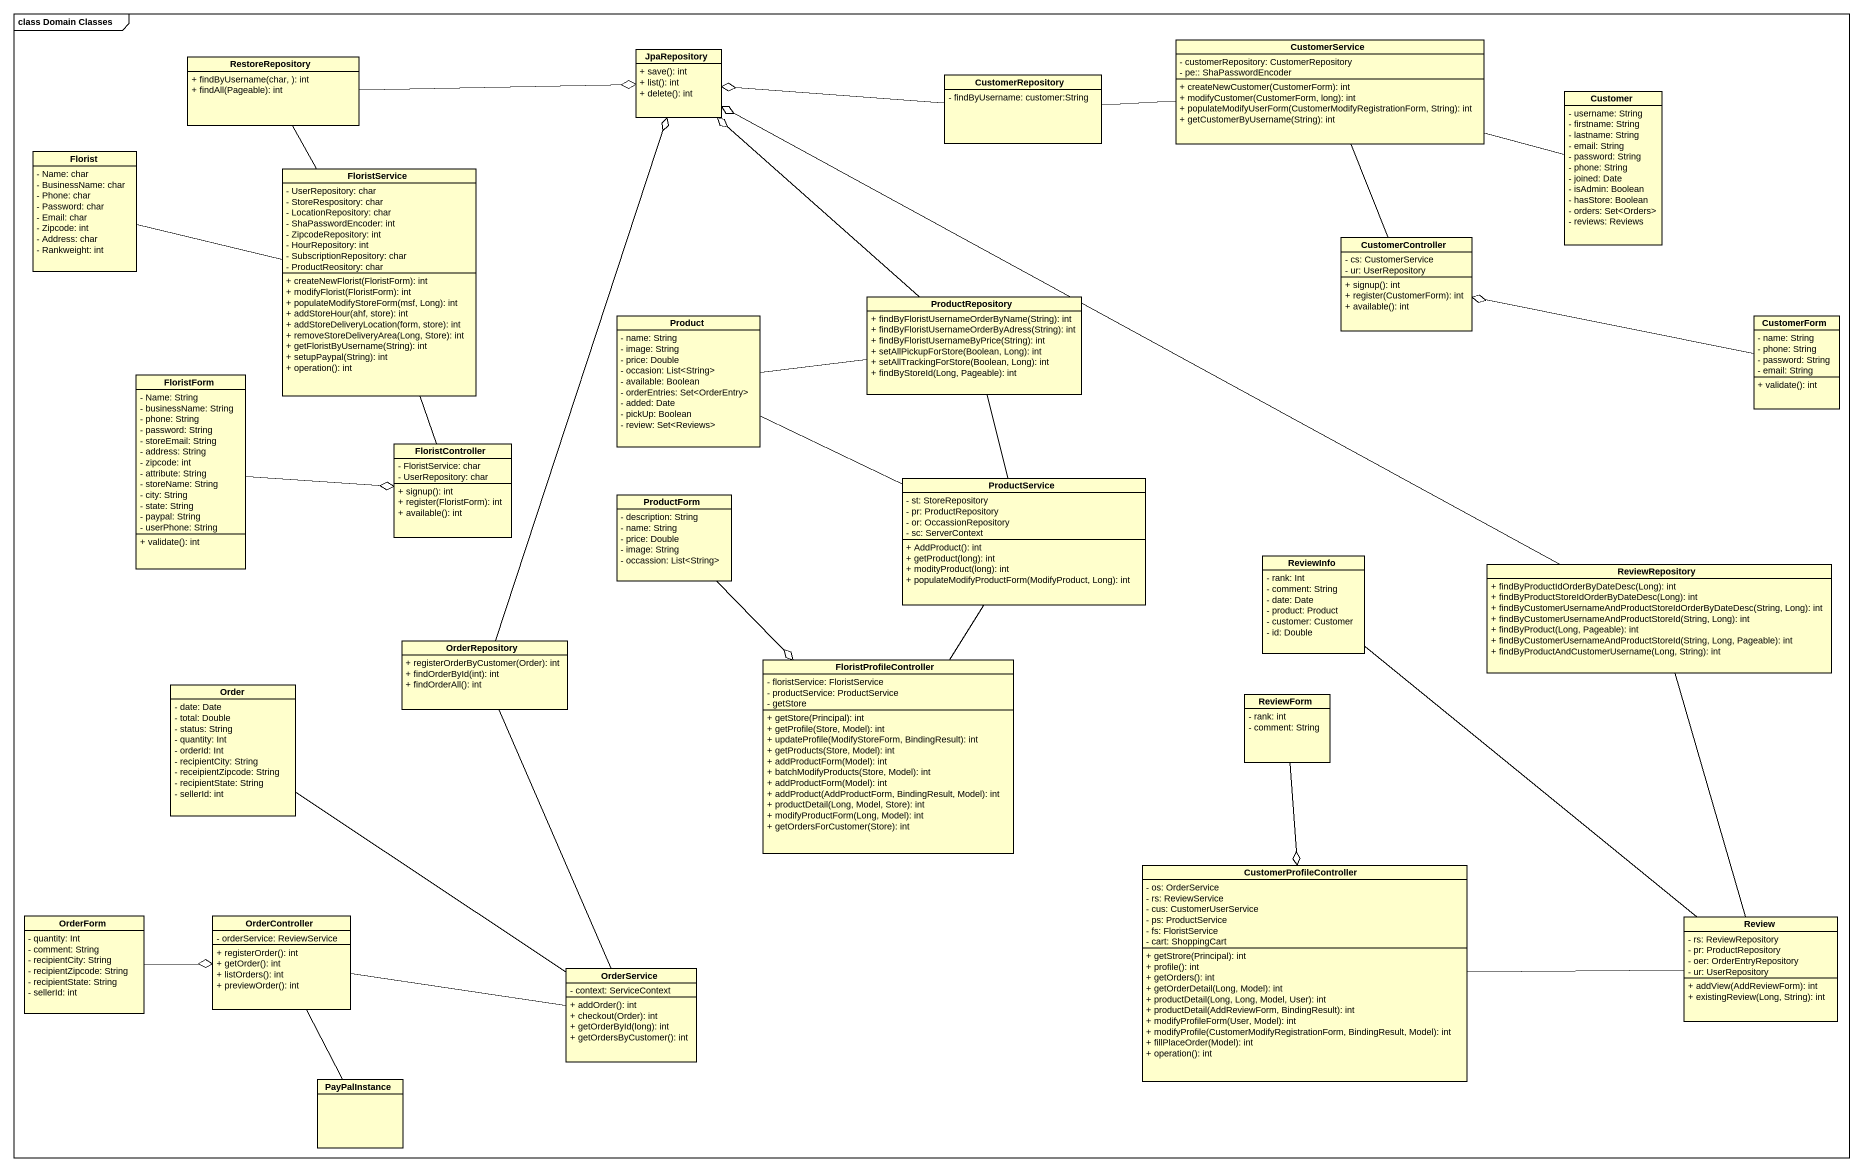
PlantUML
@startuml
mainframe class Domain Classes
hide circle
hide empty members
skinparam classAttributeIconSize 0
class RestoreRepository {
  + findByUsername(char, ): int
  + findAll(Pageable): int
}
class JpaRepository {
  + save(): int
  + list(): int
  + delete(): int
}
class CustomerService {
  - customerRepository: CustomerRepository
  - pe:: ShaPasswordEncoder
  + createNewCustomer(CustomerForm): int
  + modifyCustomer(CustomerForm, long): int
  + populateModifyUserForm(CustomerModifyRegistrationForm, String): int
  + getCustomerByUsername(String): int
}
class CustomerRepository {
  - findByUsername: customer:String
}
class Customer {
  - username: String
  - firstname: String
  - lastname: String
  - email: String
  - password: String
  - phone: String
  - joined: Date
  - isAdmin: Boolean
  - hasStore: Boolean
  - orders: Set<Orders>
  - reviews: Reviews
}
class Florist {
  - Name: char
  - BusinessName: char
  - Phone: char
  - Password: char
  - Email: char
  - Zipcode: int
  - Address: char
  - Rankweight: int
}
class FloristService {
  - UserRepository: char
  - StoreRespository: char
  - LocationRepository: char
  - ShaPasswordEncoder: int
  - ZipcodeRepository: int
  - HourRepository: int
  - SubscriptionRepository: char
  - ProductReository: char
  + createNewFlorist(FloristForm): int
  + modifyFlorist(FloristForm): int
  + populateModifyStoreForm(msf, Long): int
  + addStoreHour(ahf, store): int
  + addStoreDeliveryLocation(form, store): int
  + removeStoreDeliveryArea(Long, Store): int
  + getFloristByUsername(String): int
  + setupPaypal(String): int
  + operation(): int
}
class CustomerController {
  - cs: CustomerService
  - ur: UserRepository
  + signup(): int
  + register(CustomerForm): int
  + available(): int
}
class Product {
  - name: String
  - image: String
  - price: Double
  - occasion: List<String>
  - available: Boolean
  - orderEntries: Set<OrderEntry>
  - added: Date
  - pickUp: Boolean
  - review: Set<Reviews>
}
class ProductRepository {
  + findByFloristUsernameOrderByName(String): int
  + findByFloristUsernameOrderByAdress(String): int
  + findByFloristUsernameByPrice(String): int
  + setAllPickupForStore(Boolean, Long): int
  + setAllTrackingForStore(Boolean, Long): int
  + findByStoreId(Long, Pageable): int
}
class CustomerForm {
  - name: String
  - phone: String
  - password: String
  - email: String
  + validate(): int
}
class FloristForm {
  - Name: String
  - businessName: String
  - phone: String
  - password: String
  - storeEmail: String
  - address: String
  - zipcode: int
  - attribute: String
  - storeName: String
  - city: String
  - state: String
  - paypal: String
  - userPhone: String
  + validate(): int
}
class FloristController {
  - FloristService: char
  - UserRepository: char
  + signup(): int
  + register(FloristForm): int
  + available(): int
}
class ProductService {
  - st: StoreRepository
  - pr: ProductRepository
  - or: OccassionRepository
  - sc: ServerContext
  + AddProduct(): int
  + getProduct(long): int
  + modityProduct(long): int
  + populateModifyProductForm(ModifyProduct, Long): int
}
class ProductForm {
  - description: String
  - name: String
  - price: Double
  - image: String
  - occassion: List<String>
}
class ReviewInfo {
  - rank: Int
  - comment: String
  - date: Date
  - product: Product
  - customer: Customer
  - id: Double
}
class ReviewRepository {
  + findByProductIdOrderByDateDesc(Long): int
  + findByProductStoreIdOrderByDateDesc(Long): int
  + findByCustomerUsernameAndProductStoreIdOrderByDateDesc(String, Long): int
  + findByCustomerUsernameAndProductStoreId(String, Long): int
  + findByProduct(Long, Pageable): int
  + findByCustomerUsernameAndProductStoreId(String, Long, Pageable): int
  + findByProductAndCustomerUsername(Long, String): int
}
class OrderRepository {
  + registerOrderByCustomer(Order): int
  + findOrderById(int): int
  + findOrderAll(): int
}
class FloristProfileController {
  - floristService: FloristService
  - productService: ProductService
  - getStore
  + getStore(Principal): int
  + getProfile(Store, Model): int
  + updateProfile(ModifyStoreForm, BindingResult): int
  + getProducts(Store, Model): int
  + addProductForm(Model): int
  + batchModifyProducts(Store, Model): int
  + addProductForm(Model): int
  + addProduct(AddProductForm, BindingResult, Model): int
  + productDetail(Long, Model, Store): int
  + modifyProductForm(Long, Model): int
  + getOrdersForCustomer(Store): int
}
class Order {
  - date: Date
  - total: Double
  - status: String
  - quantity: Int
  - orderId: Int
  - recipientCity: String
  - receipientZipcode: String
  - recipientState: String
  - sellerId: int
}
class ReviewForm {
  - rank: int
  - comment: String
}
class CustomerProfileController {
  - os: OrderService
  - rs: ReviewService
  - cus: CustomerUserService
  - ps: ProductService
  - fs: FloristService
  - cart: ShoppingCart
  + getStrore(Principal): int
  + profile(): int
  + getOrders(): int
  + getOrderDetail(Long, Model): int
  + productDetail(Long, Long, Model, User): int
  + productDetail(AddReviewForm, BindingResult): int
  + modifyProfileForm(User, Model): int
  + modifyProfile(CustomerModifyRegistrationForm, BindingResult, Model): int
  + fillPlaceOrder(Model): int
  + operation(): int
}
class OrderForm {
  - quantity: Int
  - comment: String
  - recipientCity: String
  - recipientZipcode: String
  - recipientState: String
  - sellerId: int
}
class OrderController {
  - orderService: ReviewService
  + registerOrder(): int
  + getOrder(): int
  + listOrders(): int
  + previewOrder(): int
}
class Review {
  - rs: ReviewRepository
  - pr: ProductRepository
  - oer: OrderEntryRepository
  - ur: UserRepository
  + addView(AddReviewForm): int
  + existingReview(Long, String): int
}
class OrderService {
  - context: ServiceContext
  + addOrder(): int
  + checkout(Order): int
  + getOrderById(long): int
  + getOrdersByCustomer(): int
}
class PayPalInstance
RestoreRepository -right-o JpaRepository
RestoreRepository -- FloristService
CustomerService -- CustomerController
CustomerRepository -left-o JpaRepository
CustomerRepository -right- CustomerService
Customer -left- CustomerService
Florist -right- FloristService
FloristService -- FloristController
Product -right- ProductRepository
Product -right- ProductService
ProductRepository -up-o JpaRepository
ProductRepository -- ProductService
CustomerForm -left-o CustomerController
FloristForm -right-o FloristController
ProductForm --o FloristProfileController
ReviewInfo -- Review
ReviewRepository -left-o JpaRepository
OrderRepository -up-o JpaRepository
FloristProfileController -up- ProductService
Order -- OrderService
ReviewForm --o CustomerProfileController
CustomerProfileController -right- Review
OrderForm -right-o OrderController
OrderController -right- OrderService
OrderController -- PayPalInstance
Review -up- ReviewRepository
OrderService -up- OrderRepository
@enduml
